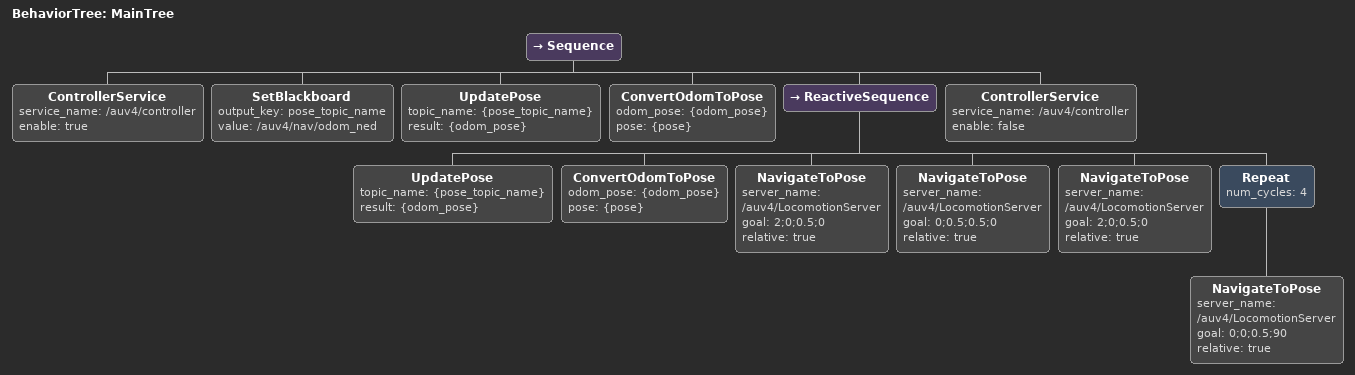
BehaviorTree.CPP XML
<root main_tree_to_execute="MainTree">
  <BehaviorTree ID="MainTree">
    <Sequence>
      <ControllerService service_name="/auv4/controller" enable="true"/>
      <SetBlackboard output_key="pose_topic_name" value="/auv4/nav/odom_ned"/>

      <UpdatePose topic_name="{pose_topic_name}" result="{odom_pose}"/>
      <ConvertOdomToPose odom_pose="{odom_pose}" pose="{pose}" />

      <ReactiveSequence>
        <UpdatePose topic_name="{pose_topic_name}" result="{odom_pose}"/>
        <ConvertOdomToPose odom_pose="{odom_pose}" pose="{pose}" />
        <NavigateToPose server_name="/auv4/LocomotionServer" goal="2;0;0.5;0" relative="true"/>
        <NavigateToPose server_name="/auv4/LocomotionServer" goal="0;0.5;0.5;0" relative="true"/>
        <NavigateToPose server_name="/auv4/LocomotionServer" goal="2;0;0.5;0" relative="true"/>
        <Repeat num_cycles="4">
          <NavigateToPose server_name="/auv4/LocomotionServer" goal="0;0;0.5;90" relative="true"/>
        </Repeat>
      </ReactiveSequence>
    <ControllerService service_name="/auv4/controller" enable="false" />
    </Sequence>
  </BehaviorTree>

</root>
